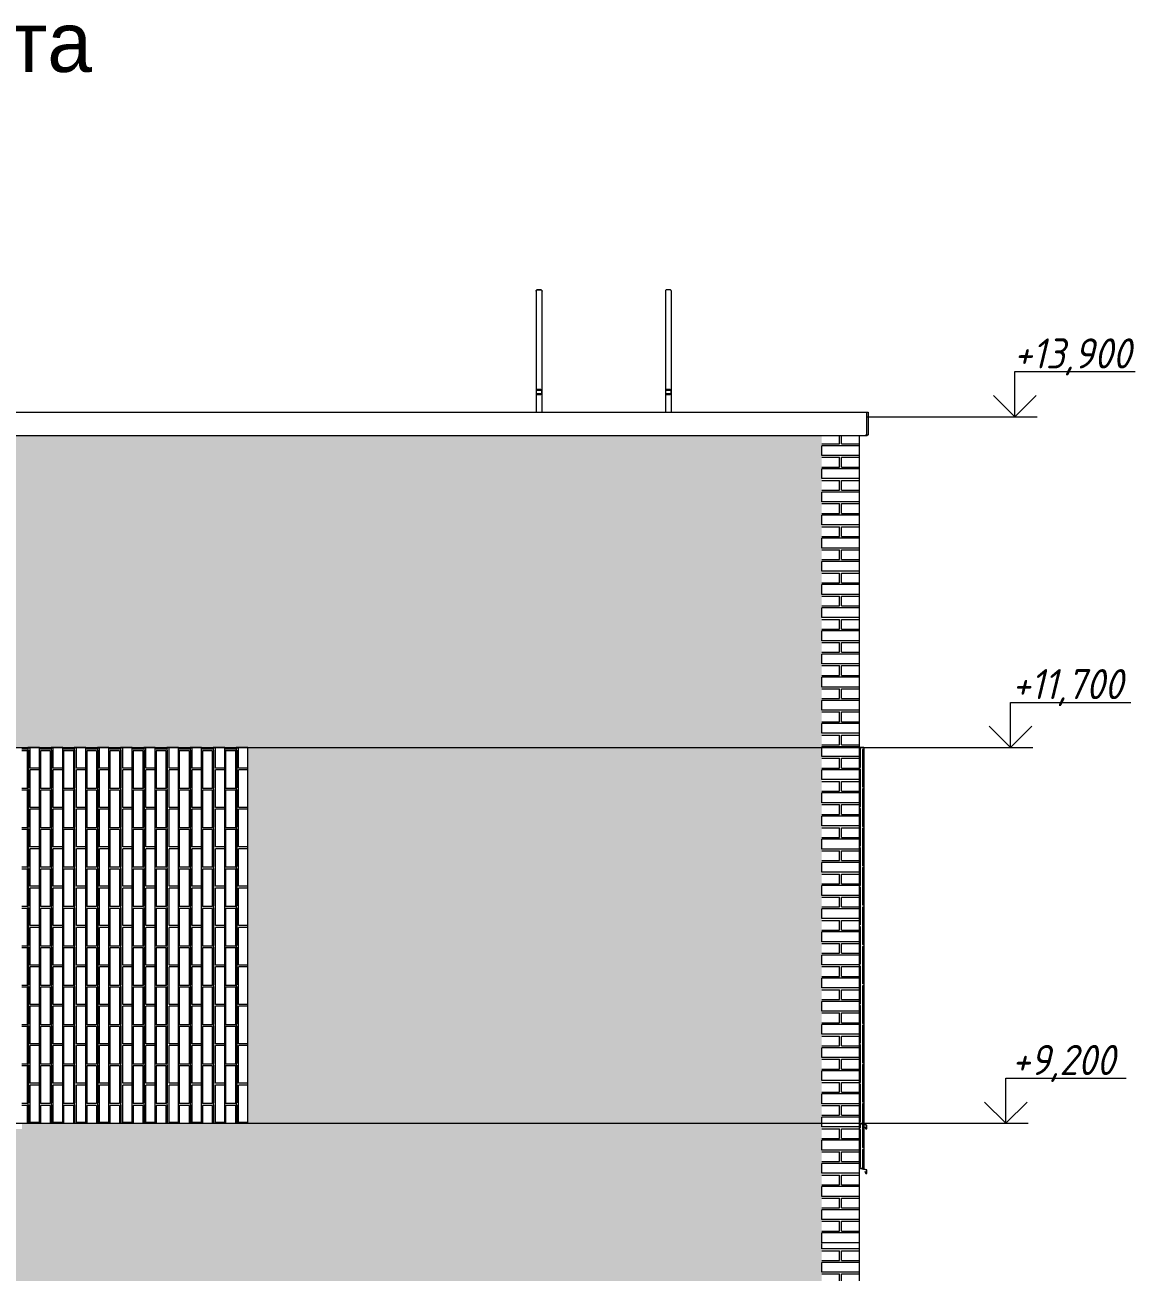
# Model space of a CAD drawing. Header units: millimetres. Extents: x -2128 to 116635, y -18248 to 18481.
# Drawn here: x 62076 to 69460, y 8211 to 16506 of the extents above; entities that cross this region are included whole.
import ezdxf

# ---------------------------------------------------------------- set-up
doc = ezdxf.new("R2010")
doc.units = ezdxf.units.MM
for name, color, linetype, lineweight in [('A-DETL-1', 7, 'Continuous', 5), ('A-GENM', 7, 'Continuous', 9), ('A-GLAZ', 7, 'Continuous', 9), ('A-GLAZ-1', 7, 'Continuous', 5), ('A-WALL', 7, 'Continuous', 5), ('A-WALL-PATT', 7, 'Continuous', 5), ('G-ANNO-DIMS', 7, 'Continuous', 9), ('G-ANNO-DIMS-1', 7, 'Continuous', 20), ('I-WALL', 7, 'Continuous', 5)]:
    doc.layers.add(name, color=color, linetype=linetype, lineweight=lineweight)
doc.styles.add('ISOCPEUR_I_1', font='isocpeui.ttf', dxfattribs={"width": 0.9, "height": 200})
pattern_1 = [(180, (67625.75, 4271), (-2e-14, -154), [125, -137]), (90, (67625.75, 4206), (-262, 2e-14), [65, -89]), (180, (67625.75, 4206), (-2e-14, -154), [125, -137]), (90, (67637.75, 4206), (-262, 2e-14), [65, -89]), (180, (67762.75, 4206), (-2e-14, -154), [125, -137]), (180, (67762.75, 4271), (-2e-14, -154), [125, -137]), (90, (67506.75, 4283), (-262, 2e-14), [65, -89]), (90, (67756.75, 4283), (-262, 2e-14), [65, -89]), (0, (67506.75, 4283), (0, -154), [250, -12]), (0, (67506.75, 4348), (0, -154), [250, -12])]
pattern_2 = [(180, (67625.75, 8471), (-2e-14, -154), [125, -137]), (90, (67625.75, 8406), (-262, 2e-14), [65, -89]), (180, (67625.75, 8406), (-2e-14, -154), [125, -137]), (90, (67637.75, 8406), (-262, 2e-14), [65, -89]), (180, (67762.75, 8406), (-2e-14, -154), [125, -137]), (180, (67762.75, 8471), (-2e-14, -154), [125, -137]), (90, (67506.75, 8483), (-262, 2e-14), [65, -89]), (90, (67756.75, 8483), (-262, 2e-14), [65, -89]), (0, (67506.75, 8483), (0, -154), [250, -12]), (0, (67506.75, 8548), (0, -154), [250, -12])]

# ---------------------------------------------------------------- blocks, each defined once
blk = doc.blocks.new('парапет - парапет-18575254-АР2_Фасад ___-А')
at = {"layer": 'A-GENM'}
for p, q in [((-15518.1, 13930), (398.1, 13930)), ((-15518.1, 13930), (-15518.1, 13783)), ((398.1, 13930), (398.1, 13783)), ((-15511, 13775.9), (391, 13775.9))]:
    blk.add_line(p, q, dxfattribs=at)
for points in [[(-15518.1, 13783), (-15518.1, 13782.5), (-15517.9, 13781.3), (-15517.4, 13780), (-15516.9, 13779), (-15516.3, 13778.4), (-15515.7, 13777.8), (-15515.1, 13777.2), (-15514.4, 13776.8), (-15513.6, 13776.4), (-15512.8, 13776.1), (-15511.9, 13776), (-15511.1, 13775.9), (-15510.5, 13775.9), (-15510.3, 13776)], [(398.1, 13783), (398.1, 13782.5), (397.9, 13781.3), (397.4, 13780), (396.9, 13779), (396.3, 13778.4), (395.7, 13777.8), (395.1, 13777.2), (394.4, 13776.8), (393.6, 13776.4), (392.8, 13776.1), (391.9, 13776), (391.1, 13775.9), (390.5, 13775.9), (390.3, 13776)]]:
    blk.add_open_spline(points, degree=3, knots=[0, 0, 0, 0, 0.1111111, 0.2222222, 0.2777778, 0.3333333, 0.3888889, 0.4444444, 0.5, 0.5555556, 0.6111111, 0.6666667, 0.7222222, 0.7777778, 0.7777778, 0.7777778, 0.7777778], dxfattribs=at)
blk.add_open_spline([(391.9, 13776), (391.7, 13776), (391.1, 13775.9), (390.5, 13775.9), (390.3, 13776)], degree=3, dxfattribs=at)
blk = doc.blocks.new('парапет4 - парапет-20644611-АР2_Фасад ___-А')
at = {"layer": 'A-GENM'}
for p, q in [((398.1, 13930), (410, 13930)), ((410, 13930), (410, 13783)), ((390.3, 13775.9), (402.9, 13775.9))]:
    blk.add_line(p, q, dxfattribs=at)
blk.add_open_spline([(410, 13783), (410, 13782.5), (409.9, 13781.3), (409.4, 13780), (408.8, 13779), (408.3, 13778.4), (407.7, 13777.8), (407, 13777.2), (406.3, 13776.8), (405.5, 13776.4), (404.7, 13776.1), (403.9, 13776), (403, 13775.9), (402.5, 13775.9), (402.2, 13776)], degree=3, knots=[0, 0, 0, 0, 0.1111111, 0.2222222, 0.2777778, 0.3333333, 0.3888889, 0.4444444, 0.5, 0.5555556, 0.6111111, 0.6666667, 0.7222222, 0.7777778, 0.7777778, 0.7777778, 0.7777778], dxfattribs=at)
blk.add_open_spline([(403.9, 13776), (403.6, 13776), (403, 13775.9), (402.5, 13775.9), (402.2, 13776)], degree=3, dxfattribs=at)
blk = doc.blocks.new('ОП_Труба - ОП_Труба 40x40x4_Угловая-30591808-АР2_Фасад ___-А')
at = {"layer": 'A-GENM'}
for p, q in [((-1800, 14055), (-1800, 13930)), ((-1760, 13930), (-1760, 14055))]:
    blk.add_line(p, q, dxfattribs=at)
blk = doc.blocks.new('ОП_Труба - ОП_Труба 40x40x4_Угловая-30591809-АР2_Фасад ___-А')
at = {"layer": 'A-GENM'}
for p, q in [((-940, 14055), (-940, 13930)), ((-900, 13930), (-900, 14055))]:
    blk.add_line(p, q, dxfattribs=at)
blk = doc.blocks.new('ОП_Поручень_Наклонный - ОП_Поручень_Наклонный-30591810-АР2_Фасад ___-А')
at = {"layer": 'A-GENM'}
for p, q in [((-940, 14735.4), (-940, 14073.9)), ((-908, 14743.4), (-932, 14743.4)), ((-900, 14073.9), (-900, 14735.4)), ((-940, 14073.9), (-940, 14055)), ((-936, 14055), (-936, 14073.9)), ((-908, 14080.2), (-932, 14080.2)), ((-932, 14077.1), (-908, 14077.1)), ((-908, 14051.9), (-932, 14051.9)), ((-932, 14048.7), (-908, 14048.7)), ((-904, 14073.9), (-904, 14055)), ((-900, 14055), (-900, 14073.9))]:
    blk.add_line(p, q, dxfattribs=at)
at = {"layer": 'A-GENM', "flags": 128}
for points in [[(-932, 14743.4), (-933.8, 14743.2), (-935.5, 14742.6), (-937, 14741.7), (-938.3, 14740.4), (-939.2, 14738.9), (-939.8, 14737.2), (-940, 14735.4)], [(-900, 14735.4), (-900.2, 14737.2), (-900.8, 14738.9), (-901.7, 14740.4), (-903, 14741.7), (-904.5, 14742.6), (-906.2, 14743.2), (-908, 14743.4)]]:
    blk.add_lwpolyline(points, dxfattribs=at)
at = {"layer": 'A-GENM'}
for centre, major_axis, start_param, end_param in [((-932, 14073.9), (8, 0), 1.570796, 3.141593), ((-932, 14055), (8, 0), 3.141593, 4.712389), ((-932, 14073.9), (4, 0), 1.570796, 3.141593), ((-932, 14055), (4, 0), 3.141593, 4.712389), ((-908, 14073.9), (8, 0), 0, 1.570796), ((-908, 14073.9), (4, 0), 0, 1.570796), ((-908, 14055), (8, 0), 4.712389, 6.283185), ((-908, 14055), (-4, 0), 1.570796, 3.141593)]:
    blk.add_ellipse(centre, major_axis=major_axis, ratio=0.788418, start_param=start_param, end_param=end_param, dxfattribs=at)
blk = doc.blocks.new('ОП_Поручень_Прямой - ОП_Поручень_Прямой-30591817-АР2_Фасад ___-А')
at = {"layer": 'A-GENM'}
blk.add_line((-1792, 14743.4), (-1768, 14743.4), dxfattribs=at)
at = {"layer": 'A-GENM', "flags": 128}
for points in [[(-1800, 14735.4), (-1799.8, 14737.2), (-1799.2, 14738.9), (-1798.3, 14740.4), (-1797, 14741.7), (-1795.5, 14742.6), (-1793.8, 14743.2), (-1792, 14743.4)], [(-1768, 14743.4), (-1766.2, 14743.2), (-1764.5, 14742.6), (-1763, 14741.7), (-1761.7, 14740.4), (-1760.8, 14738.9), (-1760.2, 14737.2), (-1760, 14735.4)]]:
    blk.add_lwpolyline(points, dxfattribs=at)
blk = doc.blocks.new('WNW_Отлив - Отлив_металлический-33822956-АР2_Фасад ___-А')
at = {"layer": 'A-GLAZ-1'}
for p, q in [((400, 9188), (350, 9202.5)), ((350, 9201.5), (399, 9187.2)), ((389.8, 9177.4), (388.9, 9177.1)), ((388.9, 9177.1), (394, 9163)), ((394.7, 9164), (389.8, 9177.4)), ((394, 9163), (400, 9163)), ((399, 9164), (394.7, 9164)), ((399, 9187.2), (399, 9164)), ((400, 9163), (400, 9188))]:
    blk.add_line(p, q, dxfattribs=at)
blk = doc.blocks.new('WNW_Отлив - Отлив_металлический-33828275-АР2_Фасад ___-А')
at = {"layer": 'A-GLAZ-1'}
for p, q in [((400, 8891), (350, 8902.5)), ((350, 8901.5), (399, 8890.2)), ((389.8, 8880.4), (388.9, 8880.1)), ((388.9, 8880.1), (394, 8866)), ((394.7, 8867), (389.8, 8880.4)), ((399, 8890.2), (399, 8867)), ((400, 8866), (400, 8891)), ((394, 8866), (400, 8866)), ((399, 8867), (394.7, 8867))]:
    blk.add_line(p, q, dxfattribs=at)
blk = doc.blocks.new('Высотные отметки - Стрелка_Верх-17668718-АР2_Фасад ___-А')
at = {"layer": 'G-ANNO-DIMS'}
for p, q in [((1317.9, 5300), (2117.9, 5300)), ((1317.9, 5000), (1317.9, 5300)), ((1166.3, 5000), (1466.2, 5000))]:
    blk.add_line(p, q, dxfattribs=at)
at = {"layer": 'G-ANNO-DIMS-1'}
for q in [(1176.4, 5141.4), (1459.3, 5141.4)]:
    blk.add_line((1317.9, 5000), q, dxfattribs=at)

msp = doc.modelspace()

# ---------------------------------------------------------------- hatches: boundary and pattern name
at = {"layer": 'A-WALL-PATT'}
h = msp.add_hatch(dxfattribs=at)
h.set_pattern_fill('FP_38', color=256, style=0, pattern_type=2)
h.set_pattern_definition(pattern_2)
h.paths.add_polyline_path([(66752.7, 8400), (67375.8, 8400), (67375.8, 13776), (51825.8, 13776), (51825.8, 10529.7), (52502.8, 10529.7), (52502, 10380.8), (52499.8, 10378.2), (52496.7, 10377), (52452.8, 10377), (52452.8, 8400), (63558.8, 8400)], flags=0)
h.paths.add_polyline_path([(60298.9, 9163), (59955.8, 9164), (59955.8, 9200), (58675.8, 9200), (58675.8, 9163), (56375.8, 9164), (56375.8, 9170), (54975.8, 9170), (54975.8, 9200), (54075.8, 9200), (54075.8, 11700), (54975.8, 11700), (54975.8, 11711), (56375.8, 11711), (56375.8, 11700), (63558.8, 11700), (63558.8, 9200), (62055.8, 9200), (62055.8, 9163), (60638.8, 9163)], flags=0)
h.paths.add_polyline_path([(56375.8, 9247), (56375.8, 9324), (54975.8, 9324), (54975.8, 9247), (56349.4, 9247)], flags=0)
h.paths.add_polyline_path([(55034.4, 9401), (56375.8, 9401), (56375.8, 9478), (54975.8, 9478), (54975.8, 9401)], flags=0)
h.paths.add_polyline_path([(55543.9, 9555), (56375.8, 9555), (56375.8, 9632), (54975.8, 9632), (54975.8, 9555), (55289.1, 9555)], flags=0)
h.paths.add_polyline_path([(55543.9, 9709), (56375.8, 9709), (56375.8, 9786), (54975.8, 9786), (54975.8, 9709)], flags=0)
h.paths.add_polyline_path([(55543.9, 9863), (56375.8, 9863), (56375.8, 9940), (54975.8, 9940), (54975.8, 9863)], flags=0)
h.paths.add_polyline_path([(55543.9, 10017), (56375.8, 10017), (56375.8, 10094), (54975.8, 10094), (54975.8, 10017)], flags=0)
h.paths.add_polyline_path([(55832, 10171), (56375.8, 10171), (56375.8, 10248), (54975.8, 10248), (54975.8, 10171), (55543.9, 10171)], flags=0)
h.paths.add_polyline_path([(56375.8, 10325), (56375.8, 10402), (54975.8, 10402), (54975.8, 10325), (55745.8, 10325)], flags=0)
h.paths.add_polyline_path([(55543.9, 10479), (56375.8, 10479), (56375.8, 10556), (54975.8, 10556), (54975.8, 10479)], flags=0)
h.paths.add_polyline_path([(55573.3, 10633), (56375.8, 10633), (56375.8, 10710), (54975.8, 10710), (54975.8, 10633), (55543.9, 10633)], flags=0)
h.paths.add_polyline_path([(55487, 10787), (56375.8, 10787), (56375.8, 10864), (54975.8, 10864), (54975.8, 10787)], flags=0)
h.paths.add_polyline_path([(56375.8, 10941), (56375.8, 11018), (54975.8, 11018), (54975.8, 10941), (55543.9, 10941)], flags=0)
h.paths.add_polyline_path([(55543.9, 11095), (56375.8, 11095), (56375.8, 11172), (54975.8, 11172), (54975.8, 11095), (55314.6, 11095)], flags=0)
h.paths.add_polyline_path([(55543.9, 11249), (56375.8, 11249), (56375.8, 11326), (54975.8, 11326), (54975.8, 11249), (55228.3, 11249)], flags=0)
h.paths.add_polyline_path([(55543.9, 11403), (56375.8, 11403), (56375.8, 11480), (54975.8, 11480), (54975.8, 11403), (55142.1, 11403)], flags=0)
h.paths.add_polyline_path([(56375.8, 11557), (56375.8, 11634), (54975.8, 11634), (54975.8, 11557), (55543.9, 11557)], flags=0)
h = msp.add_hatch(dxfattribs=at)
h.set_pattern_fill('FP_38', color=256, style=0, pattern_type=2)
h.set_pattern_definition(pattern_2)
h.paths.add_polyline_path([(67525.8, 8400), (67625.8, 8400), (67625.8, 13776), (67375.8, 13776), (67375.8, 8400)], flags=0)
h = msp.add_hatch(dxfattribs=at)
h.set_pattern_fill('FP_65', color=256, style=0, pattern_type=2)
h.set_pattern_definition([(270, (65104.63, 16655.12), (154, 9e-15), [125, -137]), (180, (65169.63, 16655.12), (-3e-14, -262), [65, -89]), (270, (65169.63, 16655.12), (154, 9e-15), [125, -137]), (180, (65169.63, 16667.12), (-3e-14, -262), [65, -89]), (270, (65169.63, 16792.12), (154, 9e-15), [125, -137]), (270, (65104.63, 16792.12), (154, 9e-15), [125, -137]), (180, (65092.63, 16536.12), (-3e-14, -262), [65, -89]), (180, (65092.63, 16786.12), (-3e-14, -262), [65, -89]), (90, (65092.63, 16536.12), (154, -9e-15), [250, -12]), (90, (65027.63, 16536.12), (154, -9e-15), [250, -12])])
h.paths.add_polyline_path([(63250.8, 9200), (63327.8, 9200), (63327.8, 11700), (63250.8, 11700), (63250.8, 9264.6)], flags=0)
h.paths.add_polyline_path([(63404.8, 9200), (63481.8, 9200), (63481.8, 11700), (63404.8, 11700), (63404.8, 9232.3)], flags=0)
h.paths.add_polyline_path([(63173.8, 9200), (63173.8, 11700), (63096.8, 11700), (63096.8, 9200)], flags=0)
h.paths.add_polyline_path([(63019.8, 9200), (63019.8, 11700), (62942.8, 11700), (62942.8, 9200)], flags=0)
h.paths.add_polyline_path([(62788.8, 9200), (62865.8, 9200), (62865.8, 11700), (62788.8, 11700), (62788.8, 9361.4)], flags=0)
h.paths.add_polyline_path([(62711.8, 9200), (62711.8, 11700), (62634.8, 11700), (62634.8, 9200), (62676.8, 9200)], flags=0)
h.paths.add_polyline_path([(62480.8, 9200), (62557.8, 9200), (62557.8, 11700), (62480.8, 11700), (62480.8, 9425.9)], flags=0)
h.paths.add_polyline_path([(62249.8, 9200), (62249.8, 11700), (62172.8, 11700), (62172.8, 9200)], flags=0)
h.paths.add_polyline_path([(62055.8, 9200), (62095.8, 9200), (62095.8, 11700), (62055.8, 11700), (62055.8, 9202.5)], flags=0)
h.paths.add_polyline_path([(62403.8, 9200), (62403.8, 11700), (62326.8, 11700), (62326.8, 9200)], flags=0)
h = msp.add_hatch(dxfattribs=at)
h.set_pattern_fill('FP_64', color=256, style=0, pattern_type=2)
h.set_pattern_definition([(270, (65421.38, 11157.63), (154, 9e-15), [125, -137]), (180, (65486.38, 11157.63), (-3e-14, -262), [65, -89]), (270, (65486.38, 11157.63), (154, 9e-15), [125, -137]), (180, (65486.38, 11169.63), (-3e-14, -262), [65, -89]), (270, (65486.38, 11294.63), (154, 9e-15), [125, -137]), (270, (65421.38, 11294.63), (154, 9e-15), [125, -137]), (180, (65409.38, 11038.63), (-3e-14, -262), [65, -89]), (180, (65409.38, 11288.63), (-3e-14, -262), [65, -89]), (90, (65409.38, 11038.63), (154, -9e-15), [250, -12]), (90, (65344.38, 11038.63), (154, -9e-15), [250, -12])])
h.paths.add_polyline_path([(63173.8, 9200), (63250.8, 9200), (63250.8, 11700), (63173.8, 11700), (63173.8, 9280.7)], flags=0)
h.paths.add_polyline_path([(63404.8, 9200), (63404.8, 11700), (63327.8, 11700), (63327.8, 9200)], flags=0)
h.paths.add_polyline_path([(63558.8, 9200), (63558.8, 11700), (63481.8, 11700), (63481.8, 9200)], flags=0)
h.paths.add_polyline_path([(63019.8, 9200), (63096.8, 9200), (63096.8, 11700), (63019.8, 11700), (63019.8, 9313)], flags=0)
h.paths.add_polyline_path([(62403.8, 9200), (62480.8, 9200), (62480.8, 11700), (62403.8, 11700), (62403.8, 9442.1)], flags=0)
h.paths.add_polyline_path([(62095.8, 9200), (62172.8, 9200), (62172.8, 11700), (62095.8, 11700), (62095.8, 9506.6)], flags=0)
h.paths.add_polyline_path([(62249.8, 9200), (62326.8, 9200), (62326.8, 11700), (62249.8, 11700), (62249.8, 9474.4)], flags=0)
h.paths.add_polyline_path([(62865.8, 9200), (62942.8, 9200), (62942.8, 11700), (62865.8, 11700), (62865.8, 9345.2)], flags=0)
h.paths.add_polyline_path([(62711.8, 9200), (62788.8, 9200), (62788.8, 11700), (62711.8, 11700), (62711.8, 9377.5)], flags=0)
h.paths.add_polyline_path([(62557.8, 9200), (62634.8, 9200), (62634.8, 11700), (62557.8, 11700), (62557.8, 9409.8)], flags=0)
h = msp.add_hatch(dxfattribs=at)
h.set_pattern_fill('FP_47', color=256, style=0, pattern_type=2)
h.set_pattern_definition([(270, (69494.63, 11162.63), (154, 9e-15), [125, -137]), (180, (69559.63, 11162.63), (-3e-14, -262), [65, -89]), (270, (69559.63, 11162.63), (154, 9e-15), [125, -137]), (180, (69559.63, 11174.63), (-3e-14, -262), [65, -89]), (270, (69559.63, 11299.63), (154, 9e-15), [125, -137]), (270, (69494.63, 11299.63), (154, 9e-15), [125, -137]), (180, (69482.63, 11043.63), (-3e-14, -262), [65, -89]), (180, (69482.63, 11293.63), (-3e-14, -262), [65, -89]), (90, (69482.63, 11043.63), (154, -9e-15), [250, -12]), (90, (69417.63, 11043.63), (154, -9e-15), [250, -12])])
h.paths.add_polyline_path([(67638.1, 9199), (67655.8, 9200), (67655.8, 11700), (67625.8, 11700), (67625.8, 9202.5), (67634.5, 9200)], flags=0)
h.paths.add_polyline_path([(67625.8, 9199), (67630.9, 9200), (67625.8, 9201.5), (67625.8, 9200)], flags=0)
h = msp.add_hatch(dxfattribs=at)
h.set_pattern_fill('FP_52', color=256, style=0, pattern_type=2)
h.set_pattern_definition([(270, (69494.63, 10860.68), (154, 9e-15), [125, -137]), (180, (69559.63, 10860.68), (-3e-14, -262), [65, -89]), (270, (69559.63, 10860.68), (154, 9e-15), [125, -137]), (180, (69559.63, 10872.68), (-3e-14, -262), [65, -89]), (270, (69559.63, 10997.68), (154, 9e-15), [125, -137]), (270, (69494.63, 10997.68), (154, 9e-15), [125, -137]), (180, (69482.63, 10741.68), (-3e-14, -262), [65, -89]), (180, (69482.63, 10991.68), (-3e-14, -262), [65, -89]), (90, (69482.63, 10741.68), (154, -9e-15), [250, -12]), (90, (69417.63, 10741.68), (154, -9e-15), [250, -12])])
h.paths.add_polyline_path([(67632.3, 8900), (67625.8, 8901.5), (67625.8, 8900)], flags=0)
h.paths.add_polyline_path([(67636.8, 8900), (67655.8, 8900), (67655.8, 9192.8), (67634.5, 9199), (67625.8, 9199), (67625.8, 8902.5)], flags=0)
h.paths.add_polyline_path([(67655.8, 9193.8), (67655.8, 9199), (67638.1, 9199)], flags=0)
h = msp.add_hatch(dxfattribs=at)
h.set_pattern_fill('FP_37', color=256, style=0, pattern_type=2)
h.set_pattern_definition(pattern_1)
h.paths.add_polyline_path([(51825.8, 4200), (52176, 4200), (52176, 4248), (52190.3, 4248.7), (52189, 4253.5), (52189.8, 4261.3), (52193.6, 4266.7), (52200.5, 4270.2), (52206.2, 4270.2), (52211.7, 4268.8), (52215.3, 4265.6), (52219.1, 4257.1), (52222.6, 4248), (52260.1, 4248), (52260.6, 4260.6), (52262.1, 4263.9), (52267.5, 4268.8), (52271.2, 4270.2), (52278.9, 4270.2), (52285.7, 4266.7), (52289.5, 4260.6), (52290, 4251), (52290.1, 4248), (52328.7, 4248), (52334, 4264.6), (52338.4, 4268.8), (52345.7, 4270.6), (52353.3, 4268.8), (52359.6, 4262.3), (52361.4, 4257.1), (52361.4, 4248), (52374, 4248), (52374, 4200), (52674.5, 4200), (52674.5, 4240), (52675.8, 4249.2), (52681.1, 4260), (52685.1, 4265), (52692, 4270.3), (52700.4, 4273.8), (52709.5, 4275), (53939.5, 4275), (53948.6, 4273.8), (53957, 4270.3), (53964.3, 4264.7), (53969.8, 4257.5), (53973.3, 4249.1), (53974.5, 4240), (53974.5, 4200), (54074.5, 4200), (54074.5, 4240), (54075.7, 4249.1), (54079.2, 4257.5), (54084.8, 4264.7), (54092, 4270.3), (54100.4, 4273.8), (54109.5, 4275), (54339.5, 4275), (54348.6, 4273.8), (54359.5, 4268.4), (54364.5, 4264.4), (54369.8, 4257.5), (54373.3, 4249.1), (54374.5, 4240), (54374.5, 4200), (67375.8, 4200), (67375.8, 8400), (52452.8, 8400), (52452.8, 7500), (51825.8, 7500), (51825.8, 4691.5)], flags=0)
h.paths.add_polyline_path([(52286, 4248), (52286.1, 4248), (52287.3, 4250.1)], flags=0)
h.paths.add_polyline_path([(52264, 4248), (52264.1, 4248), (52262.7, 4249.6)], flags=0)
h.paths.add_polyline_path([(52213.5, 4248), (52214.7, 4248.7), (52213.6, 4248.1)], flags=0)
h.paths.add_polyline_path([(58675.8, 4963), (56575.8, 4964), (56575.8, 7500), (58675.8, 7500), (58675.8, 7511), (59955.8, 7511), (59955.8, 7500), (63558.8, 7500), (63558.8, 5000), (62055.8, 5000), (62055.8, 4963), (59955.8, 4964), (59955.8, 4970), (58675.8, 4970), (58675.8, 4964)], flags=0)
h.paths.add_polyline_path([(54524.9, 5000), (54075.8, 5000), (54075.8, 7500), (55675.8, 7500), (55675.8, 5000)], flags=0)
h.paths.add_polyline_path([(58699.8, 5047), (59955.8, 5047), (59955.8, 5124), (58675.8, 5124), (58675.8, 5047)], flags=0)
h.paths.add_polyline_path([(58778.7, 5201), (59955.8, 5201), (59955.8, 5278), (58675.8, 5278), (58675.8, 5201)], flags=0)
h.paths.add_polyline_path([(59695, 5355), (59955.8, 5355), (59955.8, 5432), (58675.8, 5432), (58675.8, 5355), (58857.5, 5355)], flags=0)
h.paths.add_polyline_path([(59955.8, 5509), (59955.8, 5586), (58675.8, 5586), (58675.8, 5509), (58936.4, 5509)], flags=0)
h.paths.add_polyline_path([(58675.8, 5663), (59955.8, 5663), (59955.8, 5740), (58675.8, 5740)], flags=0)
h.paths.add_polyline_path([(59955.8, 5817), (59955.8, 5894), (58675.8, 5894), (58675.8, 5817), (59094.1, 5817)], flags=0)
h.paths.add_polyline_path([(58675.8, 5971), (59955.8, 5971), (59955.8, 6048), (58675.8, 6048)], flags=0)
h.paths.add_polyline_path([(59955.8, 6125), (59955.8, 6202), (58675.8, 6202), (58675.8, 6125), (59251.8, 6125)], flags=0)
h.paths.add_polyline_path([(58675.8, 6279), (59955.8, 6279), (59955.8, 6356), (58675.8, 6356)], flags=0)
h.paths.add_polyline_path([(58675.8, 6433), (59955.8, 6433), (59955.8, 6510), (58675.8, 6510)], flags=0)
h.paths.add_polyline_path([(58675.8, 6587), (59955.8, 6587), (59955.8, 6664), (58675.8, 6664)], flags=0)
h.paths.add_polyline_path([(58675.8, 6741), (59955.8, 6741), (59955.8, 6818), (58675.8, 6818)], flags=0)
h.paths.add_polyline_path([(59955.8, 6895), (59955.8, 6972), (58675.8, 6972), (58675.8, 6895), (59646, 6895)], flags=0)
h.paths.add_polyline_path([(59955.8, 7049), (59955.8, 7126), (58675.8, 7126), (58675.8, 7049), (59724.8, 7049)], flags=0)
h.paths.add_polyline_path([(58675.8, 7203), (59955.8, 7203), (59955.8, 7280), (58675.8, 7280)], flags=0)
h.paths.add_polyline_path([(58675.8, 7357), (59955.8, 7357), (59955.8, 7434), (58675.8, 7434)], flags=0)
h = msp.add_hatch(dxfattribs=at)
h.set_pattern_fill('FP_37', color=256, style=0, pattern_type=2)
h.set_pattern_definition(pattern_1)
h.paths.add_polyline_path([(67625.8, 4200), (67625.8, 8400), (67375.8, 8400), (67375.8, 4200), (67525.8, 4200)], flags=0)

# ---------------------------------------------------------------- linework, layer by layer
at = {"layer": 'A-DETL-1'}
msp.add_line((67673.8, 13899.7), (67793.8, 13899.7), dxfattribs=at)
at = {"layer": 'A-WALL'}
msp.add_line((67625.8, 13776), (67625.8, -89.5), dxfattribs=at)
at = {"layer": 'G-ANNO-DIMS'}
for p, q in [((67728.7, 13899.7), (68660.5, 13899.7)), ((61796.9, 11700), (68631.4, 11700)), ((61208.4, 9200), (68601.2, 9200))]:
    msp.add_line(p, q, dxfattribs=at)
at = {"layer": 'I-WALL'}
for p, q in [((62172.8, 11700), (62095.8, 11700)), ((62095.8, 11700), (62095.8, 9200)), ((62172.8, 9200), (62172.8, 11700)), ((62326.8, 11700), (62249.8, 11700)), ((62249.8, 11700), (62249.8, 9200)), ((62326.8, 9200), (62326.8, 11700)), ((62480.8, 11700), (62403.8, 11700)), ((62403.8, 11700), (62403.8, 9200)), ((62480.8, 9200), (62480.8, 11700)), ((62634.8, 11700), (62557.8, 11700)), ((62557.8, 11700), (62557.8, 9200)), ((62634.8, 9200), (62634.8, 11700)), ((62788.8, 11700), (62711.8, 11700)), ((62711.8, 11700), (62711.8, 9200)), ((62788.8, 9200), (62788.8, 11700)), ((62942.8, 11700), (62865.8, 11700)), ((62865.8, 11700), (62865.8, 9200)), ((62942.8, 9200), (62942.8, 11700)), ((63096.8, 11700), (63019.8, 11700)), ((63019.8, 11700), (63019.8, 9200)), ((63096.8, 9200), (63096.8, 11700)), ((63250.8, 11700), (63173.8, 11700)), ((63173.8, 11700), (63173.8, 9200)), ((63250.8, 9200), (63250.8, 11700)), ((63404.8, 11700), (63327.8, 11700)), ((63327.8, 11700), (63327.8, 9200)), ((63404.8, 9200), (63404.8, 11700)), ((63558.8, 11700), (63481.8, 11700)), ((63481.8, 11700), (63481.8, 9200)), ((63558.8, 9200), (63558.8, 11700)), ((67655.8, 11700), (67625.8, 11700)), ((67655.8, 11700), (67655.8, 9199)), ((62095.8, 9200), (62172.8, 9200)), ((62249.8, 9200), (62326.8, 9200)), ((62403.8, 9200), (62480.8, 9200)), ((62557.8, 9200), (62634.8, 9200)), ((62711.8, 9200), (62788.8, 9200)), ((62865.8, 9200), (62942.8, 9200)), ((63019.8, 9200), (63096.8, 9200)), ((63173.8, 9200), (63250.8, 9200)), ((63327.8, 9200), (63404.8, 9200)), ((63481.8, 9200), (63558.8, 9200)), ((67634.5, 9199), (67625.8, 9199)), ((67655.8, 9199), (67638.1, 9199)), ((67655.8, 9199), (67655.8, 9193.8)), ((67655.8, 9192.8), (67655.8, 8900)), ((67632.3, 8900), (67625.8, 8900)), ((67655.8, 8900), (67636.8, 8900))]:
    msp.add_line(p, q, dxfattribs=at)

# ---------------------------------------------------------------- block references
at = {"layer": 'A-GENM'}
for name, p in [('ОП_Поручень_Наклонный - ОП_Поручень_Наклонный-30591810-АР2_Фасад ___-А', (66415.8, 0)), ('ОП_Поручень_Прямой - ОП_Поручень_Прямой-30591817-АР2_Фасад ___-А', (67275.8, 0)), ('ОП_Поручень_Наклонный - ОП_Поручень_Наклонный-30591810-АР2_Фасад ___-А', (67275.8, 0)), ('ОП_Труба - ОП_Труба 40x40x4_Угловая-30591808-АР2_Фасад ___-А', (67275.8, 0)), ('ОП_Труба - ОП_Труба 40x40x4_Угловая-30591809-АР2_Фасад ___-А', (67275.8, 0)), ('парапет - парапет-18575254-АР2_Фасад ___-А', (67275.8, 0)), ('парапет4 - парапет-20644611-АР2_Фасад ___-А', (67275.8, 0))]:
    msp.add_blockref(name, p, dxfattribs=at)
at = {"layer": 'A-GLAZ'}
for name in ['WNW_Отлив - Отлив_металлический-33822956-АР2_Фасад ___-А', 'WNW_Отлив - Отлив_металлический-33828275-АР2_Фасад ___-А']:
    msp.add_blockref(name, (67275.8, 0), dxfattribs=at)
at = {"layer": 'G-ANNO-DIMS'}
for p in [(67342.6, 8899.7), (67313.6, 6700), (67283.3, 4200)]:
    msp.add_blockref('Высотные отметки - Стрелка_Верх-17668718-АР2_Фасад ___-А', p, dxfattribs=at)

# ---------------------------------------------------------------- texts
at = {"color": 1, "insert": (58569, 16593), "char_height": 400, "attachment_point": 1}
msp.add_mtext_dynamic_manual_height_columns('сдвинута шахта', width=7085, gutter_width=1, heights=[0], dxfattribs=at)
at = {"layer": 'G-ANNO-DIMS', "char_height": 200, "attachment_point": 1, "line_spacing_factor": 1.149209, "style": 'ISOCPEUR_I_1'}
for s, insert, width in [('+13,900', (68654.1, 14421), 951.33), ('+11,700', (68643, 12221.3), 908.305), ('+9,200', (68640.6, 9721.3), 841.377)]:
    msp.add_mtext(s, dxfattribs=dict(at, insert=insert, width=width))

doc.saveas('drawing.dxf')
